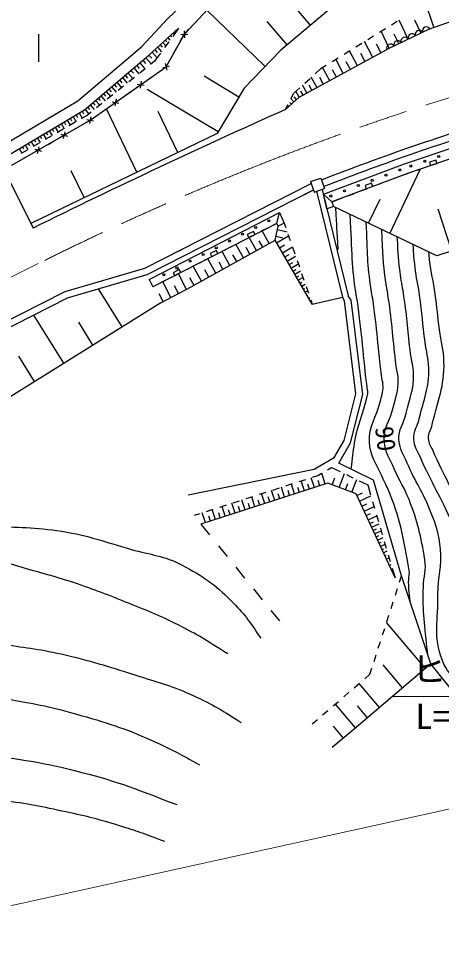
# Model space of a CAD drawing. Units: millimetres, scale not verified. Extents: x 40000 to 680000, y 20000 to 380000.
# Drawn here: x 124548 to 154998, y 240517 to 306454 of the extents above; entities that cross this region are included whole.
import ezdxf
from ezdxf.enums import TextEntityAlignment as Align

# ---------------------------------------------------------------- set-up
doc = ezdxf.new("R2010")
doc.units = ezdxf.units.MM
doc.header["$LTSCALE"] = 1000
doc.linetypes.add('CHAIN', pattern=[18.5, 12, -1.5, 3.5, -1.5])
for name, color, linetype, lineweight in [('S-BGD', 7, 'Continuous', 25), ('S-BMK', 2, 'CHAIN', 13), ('S-STR-HTXT', 7, 'Continuous', 13)]:
    doc.layers.add(name, color=color, linetype=linetype, lineweight=lineweight)
doc.styles.add('ＭＳ ゴシック', font='')
doc.styles.get('ＭＳ ゴシック').set_extended_font_data('MS Gothic')

msp = doc.modelspace()

# ---------------------------------------------------------------- linework, layer by layer
at = {"layer": 'S-BGD'}
for p, q in [((145552, 305964), (142711, 309323)), ((154144, 305711), (163491, 308958)), ((154444, 305814), (153777, 307746)), ((142307, 303002), (138102, 307043)), ((137163, 306033), (137503, 306399)), ((143873, 304543), (142452, 306223)), ((151380, 305983), (151805, 306246)), ((152588, 304963), (151934, 306326)), ((153509, 305406), (153067, 306327)), ((126005, 305324), (126005, 303324)), ((136079, 305739), (135657, 305161)), ((135677, 305377), (135753, 305293)), ((135863, 305544), (135901, 305502)), ((136199, 304791), (136491, 305311)), ((136241, 305302), (136741, 305320)), ((136482, 305561), (136500, 305061)), ((136491, 305311), (136822, 305667)), ((150529, 305457), (150954, 305720)), ((151226, 304309), (150641, 305526)), ((154144, 305711), (151050, 304225)), ((151907, 304636), (151580, 305317)), ((134935, 304707), (135150, 304468)), ((135362, 304758), (135066, 304354)), ((135120, 304875), (135228, 304755)), ((135306, 305042), (135451, 304881)), ((135492, 305209), (135564, 305129)), ((148828, 304405), (149254, 304668)), ((150031, 303681), (149442, 304784)), ((149679, 304931), (150104, 305194)), ((134163, 304012), (134523, 303612)), ((134363, 304192), (134543, 303992)), ((134563, 304373), (134848, 304056)), ((134749, 304540), (134891, 304382)), ((135708, 303920), (135954, 304355)), ((144749, 300784), (151050, 304225)), ((147978, 303879), (148403, 304142)), ((148927, 303092), (148376, 304125)), ((150626, 303999), (150309, 304594)), ((133500, 303438), (133686, 303219)), ((133719, 303624), (134100, 303174)), ((133944, 303815), (134141, 303596)), ((134349, 303373), (134066, 303146)), ((134771, 303951), (134349, 303373)), ((135171, 302964), (135463, 303484)), ((147127, 303353), (147553, 303616)), ((147894, 302542), (147379, 303508)), ((148411, 302817), (148135, 303333)), ((149479, 303387), (149184, 303938)), ((132644, 302713), (132821, 302505)), ((132853, 302890), (133215, 302462)), ((133067, 303071), (133248, 302857)), ((133280, 303252), (133652, 302813)), ((133676, 302833), (133287, 302520)), ((134693, 302629), (135171, 302964)), ((134930, 302897), (135411, 303031)), ((135103, 303205), (135238, 302723)), ((145904, 302472), (146341, 302866)), ((146341, 302866), (146702, 303090)), ((146938, 302008), (146428, 302920)), ((147416, 302275), (147148, 302753)), ((131830, 302025), (131998, 301826)), ((132029, 302192), (132373, 301786)), ((132232, 302365), (132404, 302161)), ((132435, 302537), (132789, 302120)), ((132897, 302207), (132507, 301894)), ((133874, 302055), (134283, 302342)), ((140420, 300797), (137915, 302290)), ((145162, 301802), (145533, 302137)), ((146026, 301498), (145623, 302218)), ((146482, 301753), (146227, 302209)), ((131055, 301368), (131214, 301179)), ((131245, 301529), (131573, 301143)), ((131439, 301693), (131602, 301500)), ((131632, 301857), (131968, 301460)), ((132117, 301580), (131728, 301267)), ((133055, 301481), (133464, 301768)), ((133105, 301732), (133597, 301645)), ((133394, 301934), (133308, 301442)), ((138927, 298292), (133825, 301333)), ((144354, 301074), (144790, 301467)), ((145305, 301095), (144994, 301651)), ((145666, 301296), (145464, 301657)), ((130291, 300722), (130443, 300543)), ((130482, 300883), (130793, 300516)), ((130673, 301045), (130828, 300861)), ((130864, 301206), (131183, 300829)), ((131338, 300954), (130948, 300641)), ((132236, 300907), (132646, 301194)), ((143759, 299904), (144749, 300784)), ((144372, 300456), (144160, 300693)), ((144170, 300712), (144354, 301074)), ((144558, 300623), (144394, 300806)), ((144749, 300784), (144509, 301213)), ((145027, 300939), (144872, 301217)), ((129528, 300076), (129671, 299907)), ((129719, 300237), (130013, 299890)), ((129910, 300399), (130057, 300225)), ((130101, 300560), (130403, 300203)), ((130558, 300328), (130169, 300014)), ((130599, 299759), (131008, 300046)), ((131285, 300456), (131777, 300369)), ((131417, 300333), (131827, 300620)), ((131574, 300659), (131488, 300166)), ((143759, 299904), (143943, 300266)), ((144001, 300122), (143917, 300215)), ((144187, 300289), (144080, 300407)), ((128483, 299396), (128707, 299020)), ((128698, 299523), (128810, 299335)), ((128913, 299651), (129140, 299269)), ((129496, 299474), (129077, 299233)), ((129128, 299779), (129241, 299588)), ((129337, 299914), (129623, 299576)), ((129779, 299701), (129496, 299474)), ((129755, 299383), (129668, 298890)), ((129711, 299136), (130189, 299472)), ((133070, 295391), (130880, 299939)), ((136024, 296814), (134601, 299767)), ((127409, 298757), (127515, 298578)), ((127624, 298884), (127840, 298521)), ((127838, 299012), (127947, 298830)), ((128053, 299140), (128273, 298770)), ((128644, 298984), (128211, 298735)), ((128268, 299268), (128378, 299083)), ((129285, 298891), (129711, 299136)), ((129465, 299180), (129958, 299093)), ((126334, 298118), (126539, 297773)), ((126549, 298246), (126652, 298073)), ((126764, 298373), (126973, 298022)), ((126979, 298501), (127083, 298326)), ((127194, 298629), (127406, 298272)), ((127777, 298485), (127344, 298236)), ((127551, 297894), (127985, 298143)), ((127597, 298124), (128079, 297993)), ((127903, 298300), (127773, 297817)), ((128418, 298392), (128851, 298642)), ((125260, 297479), (125357, 297316)), ((125475, 297607), (125673, 297274)), ((126044, 297488), (125611, 297238)), ((125690, 297735), (125789, 297568)), ((125905, 297862), (126106, 297523)), ((126119, 297990), (126220, 297821)), ((126911, 297986), (126477, 297737)), ((126685, 297395), (127118, 297644)), ((124615, 297096), (124806, 296775)), ((125177, 296989), (124744, 296739)), ((124830, 297223), (124925, 297063)), ((125045, 297351), (125239, 297025)), ((125723, 297045), (126206, 296915)), ((125818, 296896), (126251, 297145)), ((126030, 297222), (125899, 296739)), ((124951, 296397), (125384, 296647)), ((154586, 296268), (154113, 296108)), ((154113, 296108), (154193, 295871)), ((154666, 296031), (154586, 296268)), ((129284, 293567), (128355, 295489)), ((151270, 290997), (153485, 295632)), ((153245, 295551), (153719, 295711)), ((154193, 295871), (154666, 296031)), ((145569, 294723), (146304, 294974)), ((146304, 294974), (146562, 294217)), ((151061, 294757), (151529, 294933)), ((151997, 295109), (152530, 295310)), ((152530, 295310), (152771, 295392)), ((124016, 294604), (125613, 291377)), ((133638, 288500), (145613, 294594)), ((133823, 288033), (145776, 294116)), ((145160, 293800), (145776, 294116)), ((145569, 294723), (145828, 293966)), ((145828, 293966), (146562, 294217)), ((146402, 294162), (148268, 286511)), ((149189, 294051), (149657, 294228)), ((149958, 294608), (149491, 294432)), ((149491, 294432), (149579, 294198)), ((150047, 294374), (149958, 294608)), ((150125, 294404), (150593, 294580)), ((146004, 294026), (147861, 286411)), ((146745, 292753), (146487, 293813)), ((147253, 293322), (147786, 293522)), ((148254, 293699), (148722, 293875)), ((149741, 291727), (150565, 293451)), ((133956, 287691), (143343, 292507)), ((143343, 292507), (143670, 291731)), ((155719, 289722), (154739, 292736)), ((143134, 291719), (134234, 287148)), ((143134, 291719), (142909, 291604)), ((143670, 291731), (143778, 291419)), ((141460, 291141), (141016, 290912)), ((141016, 290912), (141130, 290690)), ((141575, 290918), (141130, 290690)), ((141575, 290918), (141460, 291141)), ((142464, 291375), (142019, 291147)), ((142584, 290270), (142078, 291177)), ((143081, 290786), (143564, 290679)), ((143129, 290327), (143985, 290823)), ((143187, 291269), (143884, 291115)), ((143942, 290947), (144106, 290474)), ((140739, 289239), (140197, 290211)), ((140685, 290462), (140240, 290233)), ((141678, 289764), (141153, 290702)), ((142131, 290017), (141878, 290470)), ((143337, 289969), (143695, 290176)), ((136059, 289715), (136726, 290057)), ((138792, 289770), (138347, 289542)), ((138347, 289542), (138461, 289319)), ((138906, 289548), (138461, 289319)), ((138906, 289548), (138792, 289770)), ((139768, 288697), (139206, 289702)), ((139796, 290005), (139351, 289776)), ((141208, 289501), (140946, 289971)), ((143545, 289610), (144262, 290026)), ((143719, 289310), (144019, 289484)), ((144270, 290002), (144434, 289530)), ((138017, 289091), (137572, 288863)), ((138763, 288136), (138182, 289176)), ((139265, 288416), (138985, 288919)), ((140253, 288968), (139982, 289454)), ((143893, 289010), (144493, 289358)), ((144039, 288758), (144290, 288904)), ((144597, 289057), (144761, 288585)), ((127911, 286825), (133638, 288500)), ((136123, 288400), (135679, 288171)), ((135679, 288171), (135793, 287949)), ((136238, 288177), (135793, 287949)), ((136238, 288177), (136123, 288400)), ((137127, 288634), (136682, 288406)), ((137722, 287555), (137121, 288631)), ((138243, 287845), (137952, 288365)), ((144184, 288507), (144687, 288798)), ((144310, 288290), (144519, 288412)), ((144435, 288074), (144854, 288317)), ((128096, 286358), (133823, 288033)), ((133956, 287691), (134234, 287148)), ((135348, 287720), (134903, 287492)), ((135518, 286385), (134937, 287509)), ((136640, 286965), (136060, 288086)), ((137184, 287254), (136884, 287792)), ((144560, 287858), (144728, 287955)), ((144686, 287642), (145021, 287836)), ((144811, 287425), (144937, 287498)), ((144925, 288113), (145089, 287640)), ((111721, 278618), (127911, 286825)), ((132007, 284274), (130305, 287004)), ((134458, 287263), (134234, 287148)), ((136079, 286675), (135789, 287236)), ((144937, 287209), (145188, 287355)), ((145062, 286993), (145146, 287041)), ((145187, 286776), (145355, 286874)), ((145253, 287168), (145417, 286695)), ((111945, 278171), (128096, 286358)), ((134956, 286095), (134666, 286657)), ((145313, 286560), (145355, 286584)), ((145438, 286344), (145522, 286392)), ((145581, 286223), (145689, 285911)), ((145689, 285911), (147861, 286411)), ((134793, 286010), (115129, 273756)), ((127826, 281669), (125671, 285128)), ((129917, 282971), (128895, 284610)), ((125713, 280352), (124577, 282175)), ((146082, 273588), (146365, 273756)), ((146628, 272977), (146375, 273762)), ((146795, 274010), (147078, 274178)), ((147078, 274178), (147703, 273875)), ((147629, 272729), (148006, 273727)), ((148152, 273656), (148602, 273437)), ((143799, 272854), (144275, 273007)), ((144417, 272266), (144188, 272979)), ((144751, 273160), (145227, 273313)), ((145129, 272495), (144900, 273208)), ((145842, 272724), (145613, 273437)), ((145703, 273466), (146082, 273588)), ((146235, 272850), (146109, 273243)), ((147130, 272917), (147318, 273416)), ((148086, 272557), (148259, 273014)), ((148543, 272384), (148888, 273298)), ((149052, 273219), (149676, 272915)), ((141895, 272242), (142371, 272395)), ((142991, 271808), (142763, 272521)), ((142847, 272548), (143323, 272701)), ((143704, 272037), (143475, 272750)), ((144060, 272152), (143946, 272508)), ((144773, 272381), (144659, 272737)), ((145486, 272610), (145371, 272966)), ((148901, 272158), (149310, 272347)), ((149676, 272915), (149883, 272211)), ((139991, 271630), (140467, 271783)), ((140855, 271122), (140626, 271834)), ((140943, 271936), (141419, 272089)), ((141567, 271351), (141338, 272063)), ((141923, 271465), (141809, 271821)), ((142279, 271580), (142050, 272292)), ((142635, 271694), (142521, 272050)), ((143348, 271923), (143233, 272279)), ((149090, 271749), (149908, 272127)), ((150024, 271731), (150165, 271251)), ((138086, 271017), (138562, 271170)), ((138719, 270436), (138491, 271147)), ((139038, 271323), (139514, 271476)), ((139431, 270665), (139202, 271376)), ((139787, 270779), (139673, 271135)), ((140143, 270893), (139914, 271605)), ((140499, 271008), (140384, 271364)), ((141211, 271236), (141096, 271592)), ((149255, 271393), (149611, 271558)), ((149419, 271037), (150131, 271366)), ((137231, 270742), (137610, 270864)), ((138008, 270207), (137779, 270919)), ((138364, 270322), (138249, 270677)), ((139075, 270550), (138961, 270906)), ((149563, 270727), (149873, 270870)), ((149706, 270417), (150326, 270704)), ((150306, 270772), (150447, 270292)), ((137674, 270100), (138304, 269324)), ((149831, 270147), (150101, 270272)), ((149956, 269877), (150496, 270127)), ((150065, 269642), (150300, 269750)), ((150588, 269812), (150729, 269332)), ((150173, 269406), (150644, 269624)), ((150278, 269179), (150480, 269273)), ((150383, 268953), (150786, 269139)), ((138935, 268547), (139565, 267771)), ((150488, 268726), (150656, 268803)), ((150593, 268499), (150929, 268654)), ((150870, 268853), (151012, 268373)), ((150698, 268272), (150832, 268334)), ((150803, 268045), (151072, 268169)), ((150908, 267818), (151008, 267865)), ((151153, 267893), (151294, 267414)), ((151012, 267591), (151214, 267684)), ((151117, 267364), (151185, 267395)), ((151222, 267137), (151357, 267199)), ((140195, 266994), (140825, 266218)), ((151327, 266910), (151361, 266926)), ((151432, 266683), (151499, 266714)), ((151435, 266934), (151642, 266229)), ((151976, 265937), (152119, 266379)), ((141456, 265442), (142086, 264665)), ((151669, 264985), (151823, 265461)), ((151362, 264033), (151516, 264509)), ((142716, 263889), (143325, 263139)), ((151055, 263082), (151209, 263557)), ((150748, 262130), (150902, 262606)), ((153846, 259722), (151040, 263033)), ((150441, 261178), (150595, 261654)), ((150134, 260226), (150288, 260702)), ((154227, 260046), (148699, 255360)), ((152191, 258319), (150787, 259975)), ((149468, 258989), (149838, 259308)), ((149838, 259308), (149981, 259751)), ((148710, 258337), (149089, 258663)), ((150535, 256916), (149069, 258646)), ((147952, 257684), (148331, 258011)), ((147195, 257032), (147574, 257358)), ((148805, 255450), (147351, 257166)), ((146437, 256379), (146816, 256706)), ((149670, 256183), (148937, 257048)), ((145688, 255734), (146058, 256053)), ((148699, 255360), (147131, 254031)), ((147947, 254723), (147220, 255581))]:
    msp.add_line(p, q, dxfattribs=at)
for points in [[(123347, 297272), (128829, 300532), (133413, 304413), (135303, 306450), (137082, 308154), (139615, 309781), (142106, 310954), (144522, 311258), (143765, 313833), (145710, 316692), (145894, 319140)], [(153242, 314346), (151971, 311972), (151345, 311230), (149126, 308988), (143424, 304164), (140799, 301432), (138861, 298180), (125444, 291717)], [(124091, 295902), (129711, 299136), (135171, 302964), (136491, 305311), (138174, 307121), (140478, 308335), (143893, 309846), (150915, 312106), (155374, 310068), (159288, 312325), (163071, 313566), (164702, 313771), (166180, 313810), (168688, 313639), (171148, 313239)], [(98633, 281646), (129295, 299879), (133930, 303802), (136079, 305739)], [(173248, 299216), (166437, 293205), (154659, 289377), (147220, 292932)], [(146487, 293813), (152334, 295985), (156112, 297263)], [(156329, 296592), (152530, 295310), (147096, 293262)], [(146487, 293813), (147096, 293262), (147220, 292932), (146752, 292755)], [(143670, 291731), (143241, 291511), (143134, 291719), (143343, 292507)], [(145689, 285911), (143021, 290514), (143241, 291511)], [(134793, 286010), (136989, 287145), (143021, 290514)], [(147861, 286411), (147993, 286146), (148810, 279453), (147972, 276121), (147228, 274848), (145827, 274018), (136772, 272170)], [(155614, 258336), (154227, 260046), (152119, 266379), (150093, 273268), (147594, 274484), (148439, 275930), (149317, 279421), (148490, 286206), (148268, 286511)], [(151642, 266229), (148850, 272269), (146813, 273036), (137674, 270100)]]:
    msp.add_lwpolyline(points, dxfattribs=at)
for centre in [(153782, 296180), (154787, 296519), (151983, 295557), (152777, 295841), (149998, 294809), (150990, 295183), (148013, 294061), (149005, 294435), (147020, 293687), (141619, 291418), (142562, 291903), (140675, 290934), (139732, 290449), (137845, 289480), (138788, 289964), (136901, 288995), (135958, 288511), (135014, 288026)]:
    msp.add_circle(centre, 75, dxfattribs=at)
for centre, radius, start, end in [((152871, 305057), 289, 33.33969, 197.9734), ((153387, 305304), 289, 33.33969, 197.9734), ((153903, 305552), 289, 33.33969, 197.9734), ((151840, 304561), 289, 33.33969, 197.9734), ((152356, 304809), 289, 33.33969, 197.9734), ((151325, 304314), 289, 33.33969, 197.9734), ((356909, -177253), 522601, 114.07073, 116.26905), ((209423, 133303), 173404, 106.67191, 111.32879), ((209423, 133303), 172904, 106.67433, 111.33594)]:
    msp.add_arc(centre, radius, start, end, dxfattribs=at)
msp.add_open_spline([(147351, 292869), (147439, 291353), (147439, 291353), (147526, 289837)], degree=3, dxfattribs=at)
for points, knots in [([(148499, 274044), (148571, 274937), (148613, 275208), (148737, 275947), (148960, 277278), (149335, 277968), (149636, 279284), (149661, 279395), (149687, 279457), (149690, 279571), (149691, 279629), (149676, 279660), (149669, 279718), (149322, 282257), (149306, 283703), (148910, 286235), (148899, 286303), (148892, 286340), (148881, 286408), (148517, 288709), (148564, 289528), (148426, 292356)], [0, 0, 0, 0, 1, 1, 1, 2, 2, 2, 3, 3, 3, 4, 4, 4, 5, 5, 5, 6, 6, 6, 7, 7, 7, 7]), ([(152732, 264537), (152654, 265279), (152610, 265502), (152627, 266123), (152634, 266370), (152707, 266511), (152663, 266754), (152232, 269123), (152044, 270503), (151095, 272716), (150950, 273054), (150832, 273228), (150685, 273565), (150279, 274496), (149840, 274995), (149800, 276010), (149754, 277170), (150309, 277749), (150573, 278879), (150675, 279317), (150782, 279560), (150785, 280010), (150786, 280238), (150733, 280362), (150702, 280589), (150398, 282819), (150380, 284088), (150035, 286313), (149997, 286561), (149970, 286699), (149931, 286947), (149641, 288829), (149676, 289499), (149571, 291808)], [0, 0, 0, 0, 1, 1, 1, 2, 2, 2, 3, 3, 3, 4, 4, 4, 5, 5, 5, 6, 6, 6, 7, 7, 7, 8, 8, 8, 9, 9, 9, 10, 10, 10, 11, 11, 11, 11]), ([(154001, 260724), (153762, 263002), (153627, 263687), (153680, 265592), (153701, 266350), (153909, 266782), (153789, 267531), (153512, 269256), (153282, 270228), (152651, 271858), (152311, 272735), (151963, 273157), (151604, 274026), (151278, 274812), (150925, 275225), (150863, 276073), (150792, 277042), (151289, 277528), (151510, 278474), (151688, 279238), (151890, 279664), (151880, 280449), (151875, 280848), (151789, 281065), (151735, 281460), (151475, 283381), (151454, 284474), (151161, 286390), (151096, 286819), (151045, 287057), (150981, 287487), (150764, 288954), (150780, 289473), (150694, 291272)], [0, 0, 0, 0, 1, 1, 1, 2, 2, 2, 3, 3, 3, 4, 4, 4, 5, 5, 5, 6, 6, 6, 7, 7, 7, 8, 8, 8, 9, 9, 9, 10, 10, 10, 11, 11, 11, 11]), ([(156189, 258561), (155776, 259215), (155343, 259529), (155047, 260292), (154372, 262033), (154757, 263195), (154733, 265062), (154716, 266331), (155039, 267044), (154915, 268307), (154808, 269390), (154607, 269989), (154206, 271000), (153650, 272407), (153120, 273098), (152522, 274487), (152252, 275116), (151973, 275452), (151926, 276136), (151872, 276916), (152277, 277306), (152447, 278070), (152690, 279163), (153012, 279768), (152975, 280888), (152956, 281457), (152845, 281767), (152768, 282332), (152551, 283943), (152527, 284859), (152287, 286468), (152196, 287078), (152116, 287415), (152031, 288027), (151885, 289080), (151881, 289447), (151809, 290739)], [0, 0, 0, 0, 1, 1, 1, 2, 2, 2, 3, 3, 3, 4, 4, 4, 5, 5, 5, 6, 6, 6, 7, 7, 7, 8, 8, 8, 9, 9, 9, 10, 10, 10, 11, 11, 11, 12, 12, 12, 12]), ([(156841, 258817), (156556, 259338), (156285, 259875), (156045, 260592), (155556, 262055), (155820, 262990), (155785, 264531), (155746, 266312), (156309, 267323), (156041, 269084), (155976, 269506), (155930, 269749), (155762, 270143), (154942, 272059), (154282, 273041), (153441, 274948), (153232, 275423), (153019, 275680), (152989, 276198), (152954, 276791), (153255, 277086), (153384, 277665), (153700, 279085), (154124, 279873), (154070, 281327), (154042, 282066), (153900, 282469), (153802, 283203), (153627, 284506), (153598, 285244), (153413, 286545), (153300, 287337), (153170, 287771), (153081, 288566), (153010, 289199), (152994, 289419), (152956, 290191)], [0, 0, 0, 0, 1, 1, 1, 2, 2, 2, 3, 3, 3, 4, 4, 4, 5, 5, 5, 6, 6, 6, 7, 7, 7, 8, 8, 8, 9, 9, 9, 10, 10, 10, 11, 11, 11, 12, 12, 12, 12]), ([(157831, 259206), (157548, 259713), (157278, 260195), (157043, 260892), (156655, 262045), (156867, 262784), (156838, 264001), (156791, 265931), (157108, 267005), (157115, 268936), (157116, 269218), (157155, 269382), (157093, 269658), (157009, 270028), (156866, 270205), (156707, 270549), (155822, 272463), (155211, 273481), (154360, 275409), (154217, 275733), (154069, 275908), (154052, 276261), (154032, 276665), (154233, 276866), (154321, 277260), (154710, 279008), (155215, 279976), (155165, 281766), (155140, 282676), (154954, 283171), (154835, 284074), (154704, 285068), (154672, 285630), (154538, 286623), (154407, 287597), (154230, 288128), (154131, 289106), (154109, 289320), (154099, 289392), (154081, 289653)], [0, 0, 0, 0, 1, 1, 1, 2, 2, 2, 3, 3, 3, 4, 4, 4, 5, 5, 5, 6, 6, 6, 7, 7, 7, 8, 8, 8, 9, 9, 9, 10, 10, 10, 11, 11, 11, 12, 12, 12, 13, 13, 13, 13]), ([(108681, 266187), (109404, 266797), (109610, 266956), (110219, 267433), (111541, 268468), (112115, 269441), (113724, 269920), (115128, 270338), (115989, 270292), (117454, 270316), (119446, 270348), (120555, 270118), (122542, 269977), (124552, 269833), (125696, 269899), (127685, 269581), (129668, 269264), (130728, 268832), (132660, 268281), (134104, 267869), (135008, 267856), (136334, 267150), (137827, 266355), (138647, 265807), (139838, 264607), (140790, 263647), (141130, 263192), (141986, 261894)], [0, 0, 0, 0, 1, 1, 1, 2, 2, 2, 3, 3, 3, 4, 4, 4, 5, 5, 5, 6, 6, 6, 7, 7, 7, 8, 8, 8, 9, 9, 9, 9]), ([(139612, 260763), (137980, 261810), (137490, 262124), (136051, 262854), (134614, 263584), (133758, 263889), (132264, 264494), (130735, 265112), (129872, 265445), (128307, 265963), (127107, 266361), (126414, 266520), (125198, 266868), (123941, 267227), (123257, 267513), (121976, 267772), (120476, 268076), (119607, 268152), (118076, 268168), (117230, 268177), (116747, 268100), (115928, 267885), (114352, 267473), (113444, 267069), (112197, 266020), (111274, 265243), (110916, 264815), (110150, 263706)], [0, 0, 0, 0, 1, 1, 1, 2, 2, 2, 3, 3, 3, 4, 4, 4, 5, 5, 5, 6, 6, 6, 7, 7, 7, 8, 8, 8, 9, 9, 9, 9]), ([(116960, 261886), (118055, 262043), (118430, 262062), (119376, 262063), (120894, 262064), (121720, 261730), (123220, 261498), (124945, 261231), (125926, 261150), (127629, 260763), (129755, 260280), (130921, 259898), (132999, 259237), (134536, 258748), (135426, 258536), (136899, 257880), (138398, 257213), (138927, 256878), (140573, 255845)], [0, 0, 0, 0, 1, 1, 1, 2, 2, 2, 3, 3, 3, 4, 4, 4, 5, 5, 5, 6, 6, 6, 6]), ([(123443, 257591), (126088, 257120), (126890, 256975), (129042, 256354), (131230, 255723), (132462, 255339), (134525, 254376), (135742, 253808), (136181, 253593), (137577, 252793)], [0, 0, 0, 0, 1, 1, 1, 2, 2, 2, 3, 3, 3, 3]), ([(90868, 245809), (91697, 245740), (92011, 245753), (92736, 245835), (93955, 245971), (94604, 246306), (95714, 246827), (97539, 247684), (98421, 248429), (100146, 249473), (101576, 250339), (102272, 251014), (103785, 251723), (105739, 252638), (106919, 252982), (109012, 253509), (111290, 254083), (112617, 254313), (114966, 254369), (117539, 254430), (118967, 254004), (121516, 253641), (124296, 253246), (125870, 253063), (128595, 252384), (131529, 251654), (132572, 251236), (135938, 249936)], [0, 0, 0, 0, 1, 1, 1, 2, 2, 2, 3, 3, 3, 4, 4, 4, 5, 5, 5, 6, 6, 6, 7, 7, 7, 8, 8, 8, 9, 9, 9, 9]), ([(135078, 247290), (133551, 247864), (133117, 248021), (131836, 248415), (130357, 248870), (129513, 249085), (127999, 249407), (126229, 249784), (125237, 250036), (123434, 250201), (121530, 250375), (120442, 250450), (118538, 250267), (116797, 250100), (115826, 249844), (114172, 249275), (112194, 248595), (111128, 248050), (109342, 246959), (107591, 245890), (106872, 244899), (105108, 243850), (104065, 243229), (103494, 242802), (102330, 242461), (100323, 241873), (99123, 241798), (97037, 241667), (94902, 241532), (94085, 241603), (91562, 241811)], [0, 0, 0, 0, 1, 1, 1, 2, 2, 2, 3, 3, 3, 4, 4, 4, 5, 5, 5, 6, 6, 6, 7, 7, 7, 8, 8, 8, 9, 9, 9, 10, 10, 10, 10])]:
    msp.add_open_spline(points, degree=3, knots=knots, dxfattribs=at)
at = {"layer": 'S-BMK'}
msp.add_line((110758, 281266), (126444, 289055), dxfattribs=at)
msp.add_arc((215388, 109921), 200000, 104.47984, 116.4055, dxfattribs=at)
at = {"layer": 'S-STR-HTXT'}
for p, q in [((92616, 235735), (284349, 278079)), ((151463, 257703), (170463, 257703))]:
    msp.add_line(p, q, dxfattribs=at)

# ---------------------------------------------------------------- texts
at = {"layer": 'S-BGD', "style": 'ＭＳ ゴシック'}
msp.add_text('90', height=1320, rotation=277.175, dxfattribs=at).set_placement((150969, 276237), align=Align.MIDDLE_CENTER)
at = {"layer": 'S-STR-HTXT', "style": 'ＭＳ ゴシック'}
msp.add_text('ヒュ－ム管', height=1833, dxfattribs=at).set_placement((152838, 258203), align=Align.BOTTOM_LEFT)
msp.add_text('L=11.9\u3000Φ300', height=1833, dxfattribs=at).set_placement((160963, 257203), align=Align.TOP_CENTER)

doc.saveas('drawing.dxf')
